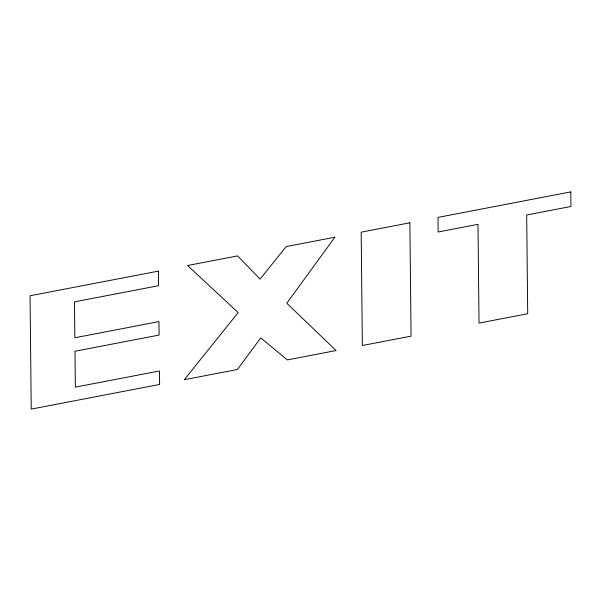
<?xml version="1.0" encoding="UTF-8"?>
<svg xmlns="http://www.w3.org/2000/svg" width="601" height="601" viewBox="0 0 601 601"><rect width="100%" height="100%" fill="white"/><g stroke="black" fill="none" stroke-linecap="round" stroke-linejoin="round"><path stroke-width="0.9" d="M334.9 237.215L286.797 303.242L336.087 350.541L287.391 359.894L260.721 337.882L237.403 369.502L184.282 379.704L238.176 312.588L187.587 265.514L237.583 255.906L260.105 279.112L286.204 246.568L334.9 237.215M158.424 271.111L30.05 295.775L31.237 409.108L159.611 384.445L159.468 370.982L75.358 387.134L74.982 351.232L159.092 335.073L158.949 321.61L74.847 337.762L74.471 301.86L158.574 285.7L158.424 271.111M409.874 222.806L361.178 232.166L362.365 345.492L411.061 336.139L409.874 222.806M570.8 191.892L438.001 217.404L438.152 231.994L477.99 224.338L479.027 323.083L527.716 313.73L526.686 214.985L570.95 206.481L570.8 191.892"/></g></svg>
